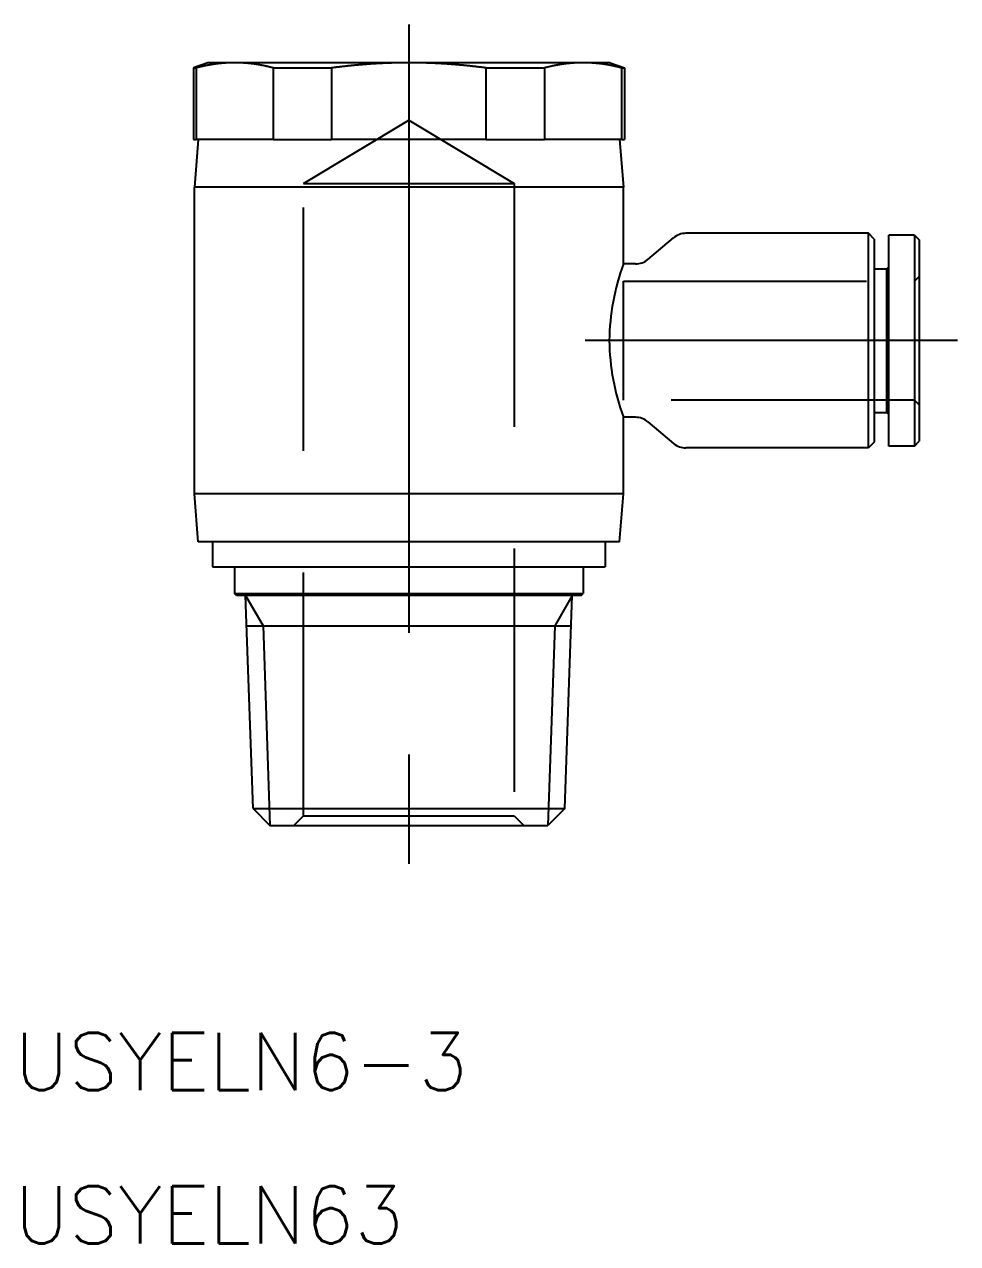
# Model space of a CAD drawing. Extents: x -46.7 to 49, y -47.1 to 16.5.
# Drawn here: x -46.7 to 2, y -47.1 to 16.5 of the extents above; entities that cross this region are included whole.
import ezdxf

# ---------------------------------------------------------------- set-up
doc = ezdxf.new("R2010")
doc.units = 0
doc.linetypes.add('CENTER', pattern=[50.8, 31.75, -6.35, 6.35, -6.35])
doc.linetypes.add('DASHED', pattern=[19.05, 12.7, -6.35])
doc.layers.get('0').update_dxf_attribs({"linetype": 'CONTINUOUS'})
doc.layers.add('CENTER', color=1, linetype='CENTER')
doc.styles.get("Standard").update_dxf_attribs({"font": 'txt.shx', "height": 3, "bigfont": 'bigfont.shx'})

msp = doc.modelspace()

# ---------------------------------------------------------------- linework, layer by layer
at = {"color": 7, "linetype": 'CONTINUOUS'}
for p, q in [((-37.15, 14.5), (-37.9, 14.227)), ((-37.9, 14.227), (-37.9, 10.5)), ((-37.9, 14.227), (-37.763, 14.227)), ((-37.763, 14.227), (-37.763, 10.5)), ((-35.743, 14.5), (-37.15, 14.5)), ((-26.65, 14.5), (-35.743, 14.5)), ((-33.724, 14.227), (-30.689, 14.227)), ((-33.724, 10.5), (-33.724, 14.227)), ((-30.689, 14.227), (-30.689, 10.5)), ((-17.557, 14.5), (-26.65, 14.5)), ((-22.611, 10.5), (-22.611, 14.227)), ((-22.611, 14.227), (-19.576, 14.227)), ((-19.576, 14.227), (-19.576, 10.5)), ((-16.15, 14.5), (-17.557, 14.5)), ((-16.15, 14.5), (-15.4, 14.227)), ((-15.537, 10.5), (-15.537, 14.227)), ((-15.537, 14.227), (-15.4, 14.227)), ((-15.4, 14.227), (-15.4, 10.5)), ((-37.9, 10.5), (-37.763, 10.5)), ((-37.65, 10.5), (-37.85, 8)), ((-37.383, 10.5), (-37.763, 10.5)), ((-34.104, 10.5), (-37.383, 10.5)), ((-33.724, 10.5), (-34.104, 10.5)), ((-33.724, 10.5), (-30.689, 10.5)), ((-29.929, 10.5), (-30.689, 10.5)), ((-23.371, 10.5), (-29.929, 10.5)), ((-22.611, 10.5), (-23.371, 10.5)), ((-22.611, 10.5), (-19.576, 10.5)), ((-19.196, 10.5), (-19.576, 10.5)), ((-15.917, 10.5), (-19.196, 10.5)), ((-15.537, 10.5), (-15.917, 10.5)), ((-15.65, 10.5), (-15.45, 8)), ((-15.537, 10.5), (-15.4, 10.5)), ((-37.85, -8), (-37.85, 8)), ((-15.45, 8), (-37.85, 8)), ((-15.45, 4), (-15.45, 8)), ((-14.171, 4.235), (-12.829, 5.365)), ((-2.65, 5.6), (-12.185, 5.6)), ((-2.65, -5.6), (-2.65, 5.6)), ((-2.35, 5.3), (-2.65, 5.6)), ((-2.35, 5.3), (-2.35, -5.3)), ((-1.6, -5.5), (-1.6, 5.5)), ((-0.25, 5.5), (-1.6, 5.5)), ((-0.25, 5.5), (-0.25, -5.5)), ((-0.25, 5.5), (0, 5.25)), ((0, 5.25), (0, -5.25)), ((-14.815, 4), (-15.45, 4)), ((-1.7, 3.75), (-1.6, 3.85)), ((-2.35, 3.75), (-1.7, 3.75)), ((-1.7, -3.75), (-1.7, 3.75)), ((-2.35, -3.75), (-1.7, -3.75)), ((-1.7, -3.75), (-1.6, -3.85)), ((-15.45, -8), (-15.45, -4)), ((-14.815, -4), (-15.45, -4)), ((-14.171, -4.235), (-12.829, -5.365)), ((-2.65, -5.6), (-12.185, -5.6)), ((-2.35, -5.3), (-2.65, -5.6)), ((-0.25, -5.5), (-1.6, -5.5)), ((-0.25, -5.5), (0, -5.25)), ((-15.45, -8), (-37.85, -8)), ((-37.65, -10.5), (-37.85, -8)), ((-15.65, -10.5), (-15.45, -8)), ((-15.65, -10.5), (-37.65, -10.5)), ((-36.9, -10.5), (-36.9, -11.8)), ((-16.4, -10.5), (-16.4, -11.8)), ((-36.9, -11.8), (-16.4, -11.8)), ((-35.75, -11.8), (-35.75, -13.2)), ((-17.55, -11.8), (-17.55, -13.2)), ((-35.75, -13.2), (-17.55, -13.2)), ((-35.65, -13.3), (-35.75, -13.2)), ((-17.65, -13.3), (-35.65, -13.3)), ((-34.79, -24.413), (-35.178, -13.3)), ((-18.51, -24.413), (-18.122, -13.3)), ((-17.65, -13.3), (-17.55, -13.2)), ((-35.123, -14.878), (-18.177, -14.878)), ((-34.79, -24.413), (-18.51, -24.413)), ((-34.79, -24.413), (-33.903, -25.3)), ((-18.51, -24.413), (-19.397, -25.3)), ((-33.903, -25.3), (-19.397, -25.3))]:
    msp.add_line(p, q, dxfattribs=at)
at = {"color": 3, "linetype": 'DASHED'}
for p, q in [((-32.15, 8.2), (-26.65, 11.505)), ((-26.65, 11.505), (-21.15, 8.2)), ((-32.15, -24.8), (-32.15, 8.2)), ((-32.15, 8.2), (-21.15, 8.2)), ((-21.15, 8.2), (-21.15, -24.8)), ((0, 3.35), (-0.25, 3.1)), ((-15.45, 3.1), (-0.25, 3.1)), ((-15.45, -3.1), (-15.45, 3.1)), ((-0.25, 3.1), (-0.25, -3.1)), ((-0.25, -3.1), (-15.45, -3.1)), ((0, -3.35), (-0.25, -3.1)), ((-32.65, -25.3), (-32.15, -24.8)), ((-32.15, -24.8), (-21.15, -24.8)), ((-21.15, -24.8), (-20.65, -25.3))]:
    msp.add_line(p, q, dxfattribs=at)
at = {"color": 3, "linetype": 'CONTINUOUS'}
for p, q in [((-35.178, -13.3), (-34.267, -14.878)), ((-18.122, -13.3), (-19.033, -14.878)), ((-34.267, -14.878), (-33.903, -25.3)), ((-19.033, -14.878), (-19.397, -25.3))]:
    msp.add_line(p, q, dxfattribs=at)
at = {"color": 7}
for points in [[(-35.743, 14.5, 0), (-35.764, 14.5, 0), (-35.786, 14.5, 0), (-35.807, 14.5, 0), (-35.828, 14.499, 0), (-35.849, 14.499, 0), (-35.87, 14.499, 0), (-35.891, 14.498, 0), (-35.913, 14.498, 0), (-35.934, 14.498, 0), (-35.955, 14.497, 0), (-35.976, 14.496, 0), (-35.997, 14.496, 0), (-36.018, 14.495, 0), (-36.039, 14.494, 0), (-36.06, 14.493, 0), (-36.081, 14.492, 0), (-36.102, 14.491, 0), (-36.123, 14.49, 0), (-36.144, 14.489, 0), (-36.165, 14.488, 0), (-36.186, 14.486, 0), (-36.207, 14.485, 0), (-36.228, 14.484, 0), (-36.249, 14.482, 0), (-36.27, 14.481, 0), (-36.291, 14.479, 0), (-36.312, 14.478, 0), (-36.333, 14.476, 0), (-36.354, 14.474, 0), (-36.375, 14.472, 0), (-36.396, 14.471, 0), (-36.417, 14.469, 0), (-36.438, 14.467, 0), (-36.459, 14.465, 0), (-36.48, 14.463, 0), (-36.501, 14.46, 0), (-36.522, 14.458, 0), (-36.543, 14.456, 0), (-36.564, 14.454, 0), (-36.585, 14.451, 0), (-36.606, 14.449, 0), (-36.627, 14.446, 0), (-36.648, 14.444, 0), (-36.669, 14.441, 0), (-36.691, 14.438, 0), (-36.712, 14.436, 0), (-36.733, 14.433, 0), (-36.754, 14.43, 0), (-36.775, 14.427, 0), (-36.796, 14.424, 0), (-36.817, 14.421, 0), (-36.838, 14.418, 0), (-36.859, 14.415, 0), (-36.88, 14.411, 0), (-36.901, 14.408, 0), (-36.923, 14.405, 0), (-36.944, 14.401, 0), (-36.965, 14.398, 0), (-36.986, 14.394, 0), (-37.008, 14.391, 0), (-37.029, 14.387, 0), (-37.05, 14.383, 0), (-37.071, 14.38, 0), (-37.093, 14.376, 0), (-37.114, 14.372, 0), (-37.135, 14.368, 0), (-37.156, 14.364, 0), (-37.178, 14.36, 0), (-37.199, 14.356, 0), (-37.221, 14.352, 0), (-37.242, 14.347, 0), (-37.263, 14.343, 0), (-37.285, 14.339, 0), (-37.306, 14.334, 0), (-37.328, 14.33, 0), (-37.349, 14.325, 0), (-37.371, 14.321, 0), (-37.392, 14.316, 0), (-37.414, 14.311, 0), (-37.435, 14.306, 0), (-37.457, 14.302, 0), (-37.479, 14.297, 0), (-37.5, 14.292, 0), (-37.522, 14.287, 0), (-37.544, 14.281, 0), (-37.566, 14.276, 0), (-37.587, 14.271, 0), (-37.609, 14.266, 0), (-37.631, 14.261, 0), (-37.653, 14.255, 0), (-37.675, 14.25, 0), (-37.697, 14.244, 0), (-37.719, 14.238, 0), (-37.741, 14.233, 0), (-37.763, 14.227, 0)], [(-33.724, 14.227, 0), (-33.746, 14.233, 0), (-33.768, 14.238, 0), (-33.79, 14.244, 0), (-33.812, 14.25, 0), (-33.834, 14.255, 0), (-33.855, 14.261, 0), (-33.877, 14.266, 0), (-33.899, 14.271, 0), (-33.921, 14.276, 0), (-33.943, 14.281, 0), (-33.964, 14.287, 0), (-33.986, 14.292, 0), (-34.008, 14.297, 0), (-34.029, 14.302, 0), (-34.051, 14.306, 0), (-34.073, 14.311, 0), (-34.094, 14.316, 0), (-34.116, 14.321, 0), (-34.137, 14.325, 0), (-34.159, 14.33, 0), (-34.18, 14.334, 0), (-34.202, 14.339, 0), (-34.223, 14.343, 0), (-34.245, 14.347, 0), (-34.266, 14.352, 0), (-34.287, 14.356, 0), (-34.309, 14.36, 0), (-34.33, 14.364, 0), (-34.351, 14.368, 0), (-34.373, 14.372, 0), (-34.394, 14.376, 0), (-34.415, 14.38, 0), (-34.437, 14.383, 0), (-34.458, 14.387, 0), (-34.479, 14.391, 0), (-34.5, 14.394, 0), (-34.522, 14.398, 0), (-34.543, 14.401, 0), (-34.564, 14.405, 0), (-34.585, 14.408, 0), (-34.606, 14.411, 0), (-34.627, 14.415, 0), (-34.648, 14.418, 0), (-34.669, 14.421, 0), (-34.691, 14.424, 0), (-34.712, 14.427, 0), (-34.733, 14.43, 0), (-34.754, 14.433, 0), (-34.775, 14.436, 0), (-34.796, 14.438, 0), (-34.817, 14.441, 0), (-34.838, 14.444, 0), (-34.859, 14.446, 0), (-34.88, 14.449, 0), (-34.901, 14.451, 0), (-34.922, 14.454, 0), (-34.943, 14.456, 0), (-34.964, 14.458, 0), (-34.985, 14.46, 0), (-35.006, 14.463, 0), (-35.027, 14.465, 0), (-35.048, 14.467, 0), (-35.069, 14.469, 0), (-35.09, 14.471, 0), (-35.111, 14.472, 0), (-35.132, 14.474, 0), (-35.153, 14.476, 0), (-35.174, 14.478, 0), (-35.195, 14.479, 0), (-35.216, 14.481, 0), (-35.237, 14.482, 0), (-35.258, 14.484, 0), (-35.279, 14.485, 0), (-35.3, 14.486, 0), (-35.321, 14.488, 0), (-35.342, 14.489, 0), (-35.363, 14.49, 0), (-35.384, 14.491, 0), (-35.405, 14.492, 0), (-35.426, 14.493, 0), (-35.447, 14.494, 0), (-35.469, 14.495, 0), (-35.49, 14.496, 0), (-35.511, 14.496, 0), (-35.532, 14.497, 0), (-35.553, 14.498, 0), (-35.574, 14.498, 0), (-35.595, 14.498, 0), (-35.616, 14.499, 0), (-35.637, 14.499, 0), (-35.658, 14.499, 0), (-35.68, 14.5, 0), (-35.701, 14.5, 0), (-35.722, 14.5, 0), (-35.743, 14.5, 0)], [(-26.65, 14.5, 0), (-26.692, 14.5, 0), (-26.735, 14.5, 0), (-26.777, 14.5, 0), (-26.82, 14.499, 0), (-26.862, 14.499, 0), (-26.904, 14.499, 0), (-26.946, 14.498, 0), (-26.989, 14.498, 0), (-27.031, 14.498, 0), (-27.073, 14.497, 0), (-27.115, 14.496, 0), (-27.157, 14.496, 0), (-27.199, 14.495, 0), (-27.242, 14.494, 0), (-27.284, 14.493, 0), (-27.326, 14.492, 0), (-27.368, 14.491, 0), (-27.41, 14.49, 0), (-27.452, 14.489, 0), (-27.494, 14.488, 0), (-27.536, 14.486, 0), (-27.578, 14.485, 0), (-27.62, 14.484, 0), (-27.662, 14.482, 0), (-27.704, 14.481, 0), (-27.746, 14.479, 0), (-27.788, 14.478, 0), (-27.83, 14.476, 0), (-27.872, 14.474, 0), (-27.914, 14.472, 0), (-27.956, 14.471, 0), (-27.998, 14.469, 0), (-28.04, 14.467, 0), (-28.082, 14.465, 0), (-28.124, 14.463, 0), (-28.166, 14.46, 0), (-28.208, 14.458, 0), (-28.25, 14.456, 0), (-28.292, 14.454, 0), (-28.334, 14.451, 0), (-28.376, 14.449, 0), (-28.418, 14.446, 0), (-28.46, 14.444, 0), (-28.502, 14.441, 0), (-28.545, 14.438, 0), (-28.587, 14.436, 0), (-28.629, 14.433, 0), (-28.671, 14.43, 0), (-28.713, 14.427, 0), (-28.755, 14.424, 0), (-28.797, 14.421, 0), (-28.84, 14.418, 0), (-28.882, 14.415, 0), (-28.924, 14.411, 0), (-28.967, 14.408, 0), (-29.009, 14.405, 0), (-29.051, 14.401, 0), (-29.094, 14.398, 0), (-29.136, 14.394, 0), (-29.178, 14.391, 0), (-29.221, 14.387, 0), (-29.263, 14.383, 0), (-29.306, 14.38, 0), (-29.348, 14.376, 0), (-29.391, 14.372, 0), (-29.434, 14.368, 0), (-29.476, 14.364, 0), (-29.519, 14.36, 0), (-29.562, 14.356, 0), (-29.605, 14.352, 0), (-29.647, 14.347, 0), (-29.69, 14.343, 0), (-29.733, 14.339, 0), (-29.776, 14.334, 0), (-29.819, 14.33, 0), (-29.862, 14.325, 0), (-29.905, 14.321, 0), (-29.948, 14.316, 0), (-29.991, 14.311, 0), (-30.035, 14.306, 0), (-30.078, 14.302, 0), (-30.121, 14.297, 0), (-30.164, 14.292, 0), (-30.208, 14.287, 0), (-30.251, 14.281, 0), (-30.295, 14.276, 0), (-30.338, 14.271, 0), (-30.382, 14.266, 0), (-30.426, 14.261, 0), (-30.469, 14.255, 0), (-30.513, 14.25, 0), (-30.557, 14.244, 0), (-30.601, 14.238, 0), (-30.645, 14.233, 0), (-30.689, 14.227, 0)], [(-22.611, 14.227, 0), (-22.655, 14.233, 0), (-22.699, 14.238, 0), (-22.743, 14.244, 0), (-22.787, 14.25, 0), (-22.831, 14.255, 0), (-22.874, 14.261, 0), (-22.918, 14.266, 0), (-22.962, 14.271, 0), (-23.005, 14.276, 0), (-23.049, 14.281, 0), (-23.092, 14.287, 0), (-23.136, 14.292, 0), (-23.179, 14.297, 0), (-23.222, 14.302, 0), (-23.265, 14.306, 0), (-23.309, 14.311, 0), (-23.352, 14.316, 0), (-23.395, 14.321, 0), (-23.438, 14.325, 0), (-23.481, 14.33, 0), (-23.524, 14.334, 0), (-23.567, 14.339, 0), (-23.61, 14.343, 0), (-23.653, 14.347, 0), (-23.695, 14.352, 0), (-23.738, 14.356, 0), (-23.781, 14.36, 0), (-23.824, 14.364, 0), (-23.866, 14.368, 0), (-23.909, 14.372, 0), (-23.952, 14.376, 0), (-23.994, 14.38, 0), (-24.037, 14.383, 0), (-24.079, 14.387, 0), (-24.122, 14.391, 0), (-24.164, 14.394, 0), (-24.206, 14.398, 0), (-24.249, 14.401, 0), (-24.291, 14.405, 0), (-24.333, 14.408, 0), (-24.376, 14.411, 0), (-24.418, 14.415, 0), (-24.46, 14.418, 0), (-24.503, 14.421, 0), (-24.545, 14.424, 0), (-24.587, 14.427, 0), (-24.629, 14.43, 0), (-24.671, 14.433, 0), (-24.713, 14.436, 0), (-24.755, 14.438, 0), (-24.798, 14.441, 0), (-24.84, 14.444, 0), (-24.882, 14.446, 0), (-24.924, 14.449, 0), (-24.966, 14.451, 0), (-25.008, 14.454, 0), (-25.05, 14.456, 0), (-25.092, 14.458, 0), (-25.134, 14.46, 0), (-25.176, 14.463, 0), (-25.218, 14.465, 0), (-25.26, 14.467, 0), (-25.302, 14.469, 0), (-25.344, 14.471, 0), (-25.386, 14.472, 0), (-25.428, 14.474, 0), (-25.47, 14.476, 0), (-25.512, 14.478, 0), (-25.554, 14.479, 0), (-25.596, 14.481, 0), (-25.638, 14.482, 0), (-25.68, 14.484, 0), (-25.722, 14.485, 0), (-25.764, 14.486, 0), (-25.806, 14.488, 0), (-25.848, 14.489, 0), (-25.89, 14.49, 0), (-25.932, 14.491, 0), (-25.974, 14.492, 0), (-26.016, 14.493, 0), (-26.058, 14.494, 0), (-26.101, 14.495, 0), (-26.143, 14.496, 0), (-26.185, 14.496, 0), (-26.227, 14.497, 0), (-26.269, 14.498, 0), (-26.311, 14.498, 0), (-26.354, 14.498, 0), (-26.396, 14.499, 0), (-26.438, 14.499, 0), (-26.48, 14.499, 0), (-26.523, 14.5, 0), (-26.565, 14.5, 0), (-26.608, 14.5, 0), (-26.65, 14.5, 0)], [(-17.557, 14.5, 0), (-17.578, 14.5, 0), (-17.599, 14.5, 0), (-17.62, 14.5, 0), (-17.642, 14.499, 0), (-17.663, 14.499, 0), (-17.684, 14.499, 0), (-17.705, 14.498, 0), (-17.726, 14.498, 0), (-17.747, 14.498, 0), (-17.768, 14.497, 0), (-17.789, 14.496, 0), (-17.81, 14.496, 0), (-17.831, 14.495, 0), (-17.852, 14.494, 0), (-17.874, 14.493, 0), (-17.895, 14.492, 0), (-17.916, 14.491, 0), (-17.937, 14.49, 0), (-17.958, 14.489, 0), (-17.979, 14.488, 0), (-18, 14.486, 0), (-18.021, 14.485, 0), (-18.042, 14.484, 0), (-18.063, 14.482, 0), (-18.084, 14.481, 0), (-18.105, 14.479, 0), (-18.126, 14.478, 0), (-18.147, 14.476, 0), (-18.168, 14.474, 0), (-18.189, 14.472, 0), (-18.21, 14.471, 0), (-18.231, 14.469, 0), (-18.252, 14.467, 0), (-18.273, 14.465, 0), (-18.294, 14.463, 0), (-18.315, 14.46, 0), (-18.336, 14.458, 0), (-18.357, 14.456, 0), (-18.378, 14.454, 0), (-18.399, 14.451, 0), (-18.42, 14.449, 0), (-18.441, 14.446, 0), (-18.462, 14.444, 0), (-18.483, 14.441, 0), (-18.504, 14.438, 0), (-18.525, 14.436, 0), (-18.546, 14.433, 0), (-18.567, 14.43, 0), (-18.588, 14.427, 0), (-18.609, 14.424, 0), (-18.631, 14.421, 0), (-18.652, 14.418, 0), (-18.673, 14.415, 0), (-18.694, 14.411, 0), (-18.715, 14.408, 0), (-18.736, 14.405, 0), (-18.757, 14.401, 0), (-18.779, 14.398, 0), (-18.8, 14.394, 0), (-18.821, 14.391, 0), (-18.842, 14.387, 0), (-18.863, 14.383, 0), (-18.885, 14.38, 0), (-18.906, 14.376, 0), (-18.927, 14.372, 0), (-18.949, 14.368, 0), (-18.97, 14.364, 0), (-18.991, 14.36, 0), (-19.013, 14.356, 0), (-19.034, 14.352, 0), (-19.055, 14.347, 0), (-19.077, 14.343, 0), (-19.098, 14.339, 0), (-19.12, 14.334, 0), (-19.141, 14.33, 0), (-19.163, 14.325, 0), (-19.184, 14.321, 0), (-19.206, 14.316, 0), (-19.227, 14.311, 0), (-19.249, 14.306, 0), (-19.271, 14.302, 0), (-19.292, 14.297, 0), (-19.314, 14.292, 0), (-19.336, 14.287, 0), (-19.357, 14.281, 0), (-19.379, 14.276, 0), (-19.401, 14.271, 0), (-19.423, 14.266, 0), (-19.445, 14.261, 0), (-19.466, 14.255, 0), (-19.488, 14.25, 0), (-19.51, 14.244, 0), (-19.532, 14.238, 0), (-19.554, 14.233, 0), (-19.576, 14.227, 0)], [(-15.537, 14.227, 0), (-15.559, 14.233, 0), (-15.581, 14.238, 0), (-15.603, 14.244, 0), (-15.625, 14.25, 0), (-15.647, 14.255, 0), (-15.669, 14.261, 0), (-15.691, 14.266, 0), (-15.713, 14.271, 0), (-15.734, 14.276, 0), (-15.756, 14.281, 0), (-15.778, 14.287, 0), (-15.8, 14.292, 0), (-15.821, 14.297, 0), (-15.843, 14.302, 0), (-15.864, 14.306, 0), (-15.886, 14.311, 0), (-15.908, 14.316, 0), (-15.929, 14.321, 0), (-15.951, 14.325, 0), (-15.972, 14.33, 0), (-15.994, 14.334, 0), (-16.015, 14.339, 0), (-16.037, 14.343, 0), (-16.058, 14.347, 0), (-16.079, 14.352, 0), (-16.101, 14.356, 0), (-16.122, 14.36, 0), (-16.144, 14.364, 0), (-16.165, 14.368, 0), (-16.186, 14.372, 0), (-16.207, 14.376, 0), (-16.229, 14.38, 0), (-16.25, 14.383, 0), (-16.271, 14.387, 0), (-16.293, 14.391, 0), (-16.314, 14.394, 0), (-16.335, 14.398, 0), (-16.356, 14.401, 0), (-16.377, 14.405, 0), (-16.398, 14.408, 0), (-16.42, 14.411, 0), (-16.441, 14.415, 0), (-16.462, 14.418, 0), (-16.483, 14.421, 0), (-16.504, 14.424, 0), (-16.525, 14.427, 0), (-16.546, 14.43, 0), (-16.567, 14.433, 0), (-16.588, 14.436, 0), (-16.61, 14.438, 0), (-16.631, 14.441, 0), (-16.652, 14.444, 0), (-16.673, 14.446, 0), (-16.694, 14.449, 0), (-16.715, 14.451, 0), (-16.736, 14.454, 0), (-16.757, 14.456, 0), (-16.778, 14.458, 0), (-16.799, 14.46, 0), (-16.82, 14.463, 0), (-16.841, 14.465, 0), (-16.862, 14.467, 0), (-16.883, 14.469, 0), (-16.904, 14.471, 0), (-16.925, 14.472, 0), (-16.946, 14.474, 0), (-16.967, 14.476, 0), (-16.988, 14.478, 0), (-17.009, 14.479, 0), (-17.03, 14.481, 0), (-17.051, 14.482, 0), (-17.072, 14.484, 0), (-17.093, 14.485, 0), (-17.114, 14.486, 0), (-17.135, 14.488, 0), (-17.156, 14.489, 0), (-17.177, 14.49, 0), (-17.198, 14.491, 0), (-17.219, 14.492, 0), (-17.24, 14.493, 0), (-17.261, 14.494, 0), (-17.282, 14.495, 0), (-17.303, 14.496, 0), (-17.324, 14.496, 0), (-17.345, 14.497, 0), (-17.366, 14.498, 0), (-17.387, 14.498, 0), (-17.409, 14.498, 0), (-17.43, 14.499, 0), (-17.451, 14.499, 0), (-17.472, 14.499, 0), (-17.493, 14.5, 0), (-17.514, 14.5, 0), (-17.535, 14.5, 0), (-17.557, 14.5, 0)]]:
    msp.add_polyline3d(points, dxfattribs=at)
at = {"color": 7, "linetype": 'CONTINUOUS'}
for centre, radius, start, end in [((-12.185, 4.6), 1, 90, 130.10091), ((-4.059, -0.172), 12.131, 159.88574, 179.18943), ((-14.815, 5), 1, 270, 310.10091), ((-4.059, 0.172), 12.131, 180.81057, 200.11426), ((-14.815, -5), 1, 49.89909, 90), ((-12.185, -4.6), 1, 229.89909, 270)]:
    msp.add_arc(centre, radius, start, end, dxfattribs=at)
at = {"layer": 'CENTER', "color": 1, "linetype": 'CENTER'}
for p, q in [((-26.65, 16.5), (-26.65, -27.3)), ((2, 0), (-17.45, 0))]:
    msp.add_line(p, q, dxfattribs=at)

# ---------------------------------------------------------------- texts
at = {"color": 7, "linetype": 'CONTINUOUS'}
for s, p in [('USYELN6-3', (-47.242, -39.118)), ('USYELN63', (-47.242, -47.118))]:
    msp.add_text(s, height=3, dxfattribs=at).set_placement(p)

doc.saveas('drawing.dxf')
